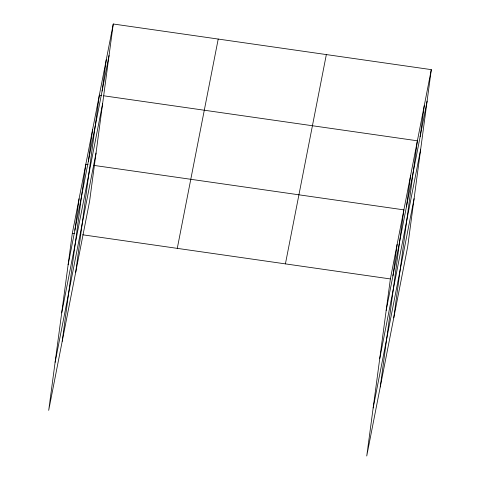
<?xml version="1.0" encoding="UTF-8"?>
<svg xmlns="http://www.w3.org/2000/svg" width="480" height="480" viewBox="0 0 480 480"><rect width="100%" height="100%" fill="white"/><g stroke="black" fill="none" stroke-linecap="round" stroke-linejoin="round"><path stroke-width="0.72" d="M113.256 24L72.318 233.304L48.696 410.364L89.628 201.06L113.256 24L431.304 69.636L407.682 246.696L366.744 456L390.372 278.94L431.304 69.636M74.874 230.262L79.074 198.768M62.202 341.298L85.83 164.232L88.044 164.556M88.38 161.19L92.586 129.702M75.714 272.226L99.336 95.166L101.556 95.484M102.096 91.074L106.296 59.58M392.922 275.898L397.122 244.404M380.256 386.928L403.878 209.868L93.96 165.402M406.428 206.826L410.634 175.332M393.762 317.856L417.384 140.796L103.77 95.802M420.144 136.71L424.344 105.216M68.118 264.798L109.05 55.494M61.71 312.834L102.642 103.53M55.104 362.328L96.042 153.024M177.276 248.364L218.214 39.06M285.414 263.88L326.346 54.576M386.166 310.434L427.104 101.13M379.758 358.47L420.69 149.166M373.152 407.964L414.09 198.66M72.318 233.304L74.538 233.622M82.668 234.792L390.372 278.94"/></g></svg>
